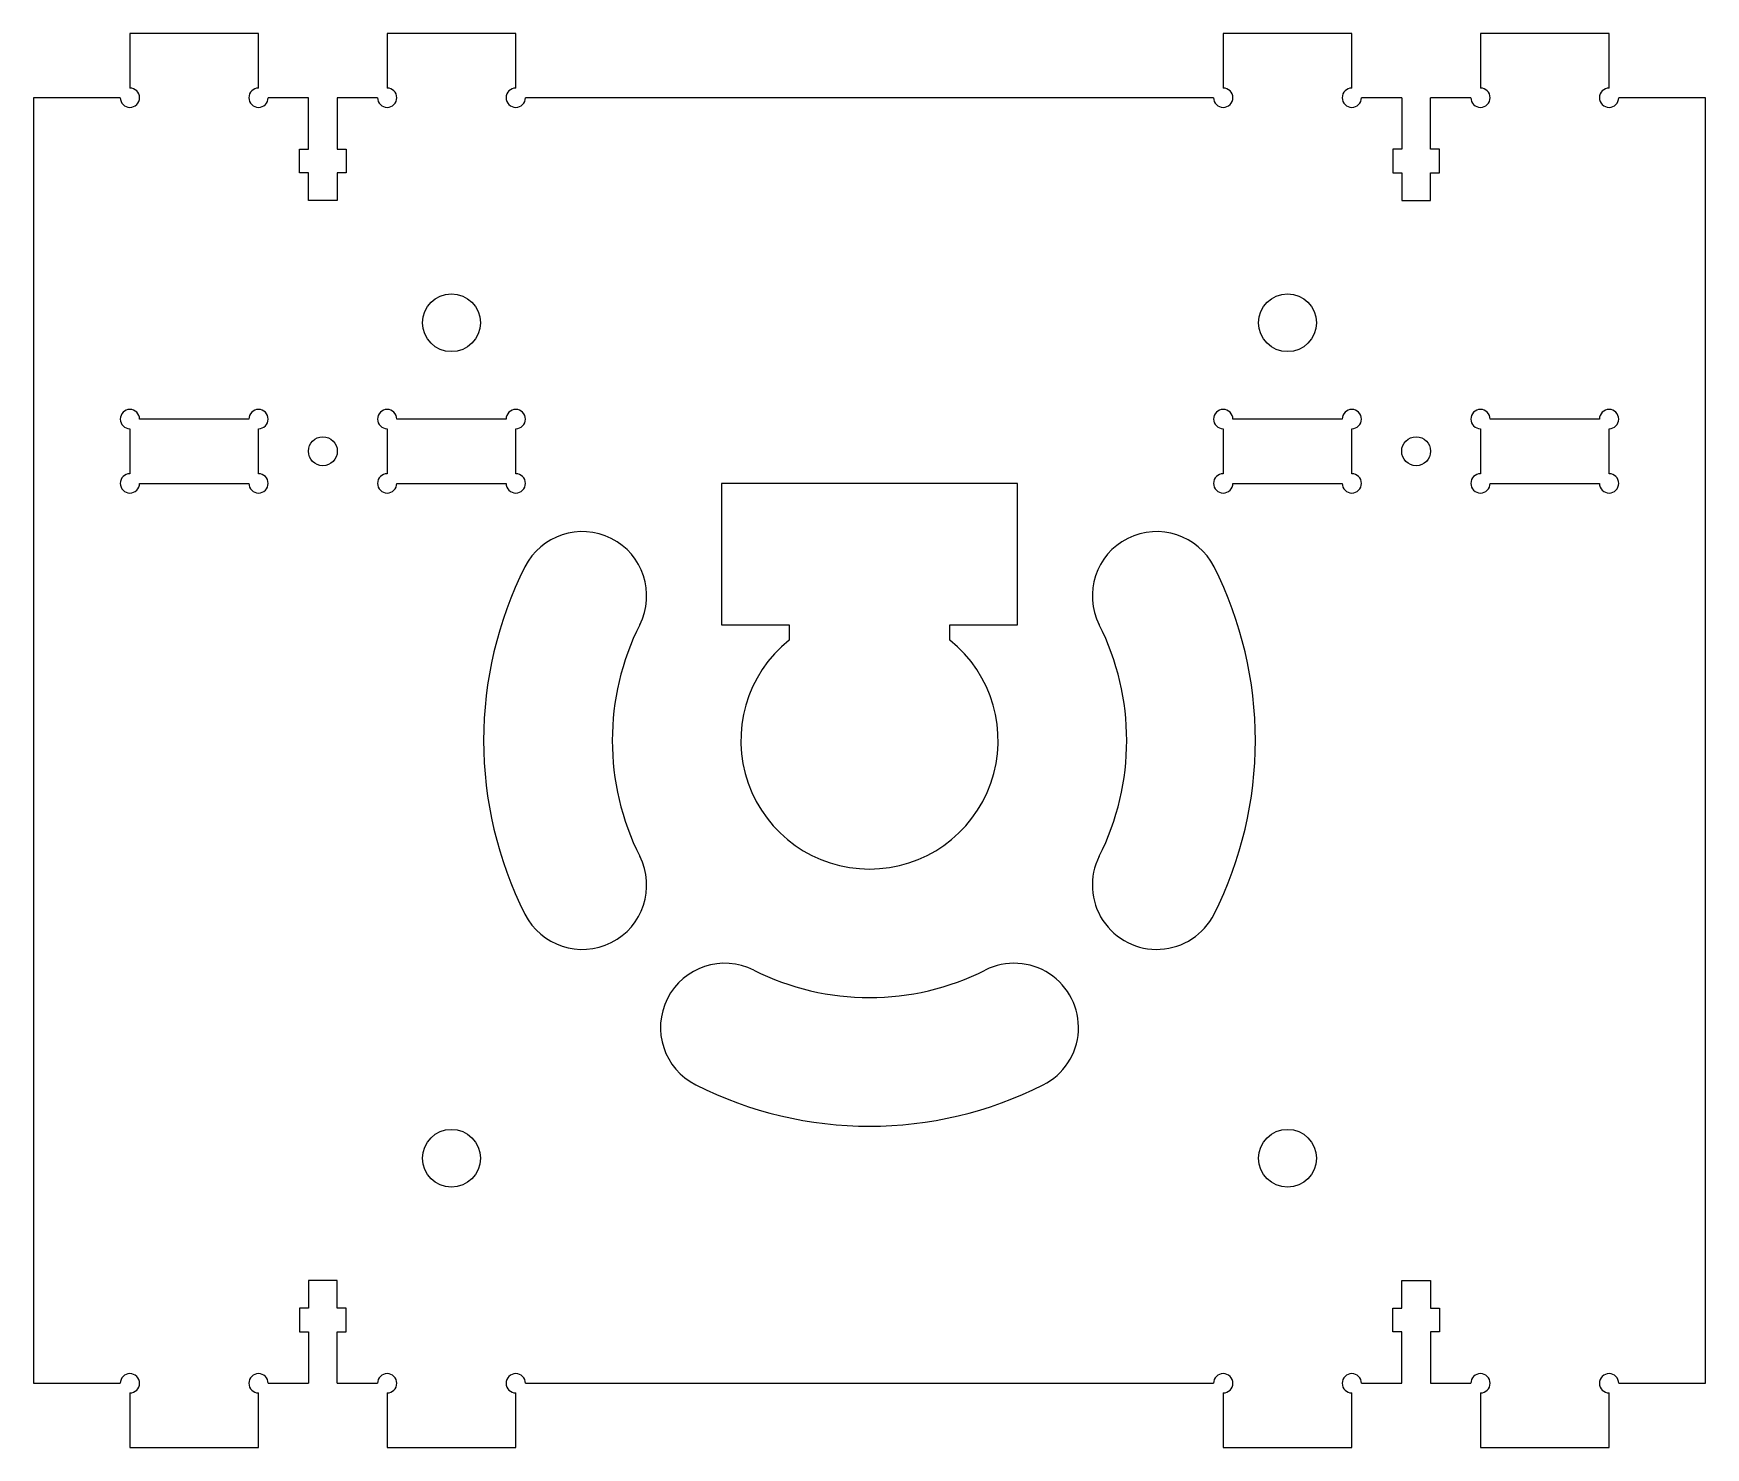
# Model space of a CAD drawing. Extents: x -130 to 130, y -110 to 110.
import ezdxf

# ---------------------------------------------------------------- set-up
doc = ezdxf.new("R2010")
doc.units = 0
doc.layers.get('0').update_dxf_attribs({"linetype": 'CONTINUOUS'})

msp = doc.modelspace()

# ---------------------------------------------------------------- linework, layer by layer
at = {"color": 7, "linetype": 'CONTINUOUS'}
for p, q in [((-95, 110), (-115, 110)), ((-115, 110), (-115, 101.5)), ((-95, 101.5), (-95, 110)), ((-55, 110), (-75, 110)), ((-75, 110), (-75, 101.5)), ((-55, 101.5), (-55, 110)), ((75, 110), (55, 110)), ((55, 110), (55, 101.5)), ((75, 101.5), (75, 110)), ((115, 110), (95, 110)), ((95, 110), (95, 101.5)), ((115, 101.5), (115, 110)), ((-116.5, 100), (-130, 100)), ((-130, 100), (-130, -100)), ((-87.25, 100), (-93.5, 100)), ((-87.25, 92), (-87.25, 100)), ((-82.75, 100), (-82.75, 92)), ((-76.5, 100), (-82.75, 100)), ((53.5, 100), (-53.5, 100)), ((82.75, 100), (76.5, 100)), ((82.75, 100), (82.75, 92)), ((93.5, 100), (87.25, 100)), ((87.25, 92), (87.25, 100)), ((130, 100), (116.5, 100)), ((130, -100), (130, 100)), ((-88.625, 88.3), (-88.625, 92)), ((-88.625, 92), (-87.25, 92)), ((-82.75, 92), (-81.375, 92)), ((-81.375, 92), (-81.375, 88.3)), ((81.375, 92), (81.375, 88.3)), ((82.75, 92), (81.375, 92)), ((88.625, 92), (87.25, 92)), ((88.625, 88.3), (88.625, 92)), ((-87.25, 88.3), (-88.625, 88.3)), ((-87.25, 84), (-87.25, 88.3)), ((-81.375, 88.3), (-82.75, 88.3)), ((-82.75, 88.3), (-82.75, 84)), ((81.375, 88.3), (82.75, 88.3)), ((82.75, 88.3), (82.75, 84)), ((87.25, 88.3), (88.625, 88.3)), ((87.25, 84), (87.25, 88.3)), ((-82.75, 84), (-87.25, 84)), ((82.75, 84), (87.25, 84)), ((-96.5, 50), (-113.5, 50)), ((-56.5, 50), (-73.5, 50)), ((73.5, 50), (56.5, 50)), ((113.5, 50), (96.5, 50)), ((-115, 48.5), (-115, 41.5)), ((-95, 41.5), (-95, 48.5)), ((-75, 48.5), (-75, 41.5)), ((-55, 41.5), (-55, 48.5)), ((55, 48.5), (55, 41.5)), ((75, 41.5), (75, 48.5)), ((95, 48.5), (95, 41.5)), ((115, 41.5), (115, 48.5)), ((-113.5, 40), (-96.5, 40)), ((-73.5, 40), (-56.5, 40)), ((-23, 40), (-23, 18)), ((23, 40), (-23, 40)), ((23, 18), (23, 40)), ((56.5, 40), (73.5, 40)), ((96.5, 40), (113.5, 40)), ((-23, 18), (-12.5, 18)), ((-12.5, 18), (-12.5, 15.612)), ((12.5, 18), (23, 18)), ((12.5, 15.612), (12.5, 18)), ((-87.25, -84), (-87.25, -88.3)), ((-82.75, -84), (-87.25, -84)), ((-82.75, -88.3), (-82.75, -84)), ((82.75, -88.3), (82.75, -84)), ((82.75, -84), (87.25, -84)), ((87.25, -84), (87.25, -88.3)), ((-88.625, -88.3), (-88.625, -92)), ((-87.25, -88.3), (-88.625, -88.3)), ((-81.375, -88.3), (-82.75, -88.3)), ((-81.375, -92), (-81.375, -88.3)), ((81.375, -92), (81.375, -88.3)), ((81.375, -88.3), (82.75, -88.3)), ((87.25, -88.3), (88.625, -88.3)), ((88.625, -88.3), (88.625, -92)), ((-88.625, -92), (-87.25, -92)), ((-87.25, -92), (-87.25, -100)), ((-82.75, -92), (-81.375, -92)), ((-82.75, -100), (-82.75, -92)), ((82.75, -92), (81.375, -92)), ((82.75, -100), (82.75, -92)), ((88.625, -92), (87.25, -92)), ((87.25, -92), (87.25, -100)), ((-130, -100), (-116.5, -100)), ((-93.5, -100), (-87.25, -100)), ((-82.75, -100), (-76.5, -100)), ((-53.5, -100), (53.5, -100)), ((76.5, -100), (82.75, -100)), ((87.25, -100), (93.5, -100)), ((116.5, -100), (130, -100)), ((-115, -101.5), (-115, -110)), ((-95, -110), (-95, -101.5)), ((-75, -101.5), (-75, -110)), ((-55, -110), (-55, -101.5)), ((55, -101.5), (55, -110)), ((75, -110), (75, -101.5)), ((95, -101.5), (95, -110)), ((115, -110), (115, -101.5)), ((-115, -110), (-95, -110)), ((-75, -110), (-55, -110)), ((55, -110), (75, -110)), ((95, -110), (115, -110))]:
    msp.add_line(p, q, dxfattribs=at)
for centre, radius in [((-65, 65), 4.5), ((65, 65), 4.5), ((-85, 45), 2.25), ((85, 45), 2.25), ((-65, -65), 4.5), ((65, -65), 4.5)]:
    msp.add_circle(centre, radius, dxfattribs=at)
for centre, radius, start, end in [((-115, 100), 1.5, 180, 90), ((-95, 100), 1.5, 90, 0), ((-75, 100), 1.5, 180, 90), ((-55, 100), 1.5, 90, 0), ((55, 100), 1.5, 180, 90), ((75, 100), 1.5, 90, 0), ((95, 100), 1.5, 180, 90), ((115, 100), 1.5, 90, 0), ((-115, 50), 1.5, 0, 270), ((-95, 50), 1.5, 270, 180), ((-75, 50), 1.5, 0, 270), ((-55, 50), 1.5, 270, 180), ((55, 50), 1.5, 0, 270), ((75, 50), 1.5, 270, 180), ((95, 50), 1.5, 0, 270), ((115, 50), 1.5, 270, 180), ((-115, 40), 1.5, 90, 0), ((-95, 40), 1.5, 180, 90), ((-75, 40), 1.5, 90, 0), ((-55, 40), 1.5, 180, 90), ((55, 40), 1.5, 90, 0), ((75, 40), 1.5, 180, 90), ((95, 40), 1.5, 90, 0), ((115, 40), 1.5, 180, 90), ((-44.651, 22.5), 10, 333.25632, 153.25632), ((44.651, 22.5), 10, 26.74368, 206.74368), ((0, 0), 60, 153.25632, 206.74368), ((0, 0), 60, 333.25632, 26.74368), ((0, 0), 40, 153.25632, 206.74368), ((0, 0), 20, 128.68219, 51.31781), ((0, 0), 40, 333.25632, 26.74368), ((-44.651, -22.5), 10, 206.74368, 26.74368), ((44.651, -22.5), 10, 153.25632, 333.25632), ((-22.5, -44.651), 10, 63.25632, 243.25632), ((0, 0), 40, 243.25632, 296.74368), ((22.5, -44.651), 10, 296.74368, 116.74368), ((0, 0), 60, 243.25632, 296.74368), ((-115, -100), 1.5, 270, 180), ((-95, -100), 1.5, 0, 270), ((-75, -100), 1.5, 270, 180), ((-55, -100), 1.5, 0, 270), ((55, -100), 1.5, 270, 180), ((75, -100), 1.5, 0, 270), ((95, -100), 1.5, 270, 180), ((115, -100), 1.5, 0, 270)]:
    msp.add_arc(centre, radius, start, end, dxfattribs=at)

doc.saveas('drawing.dxf')
